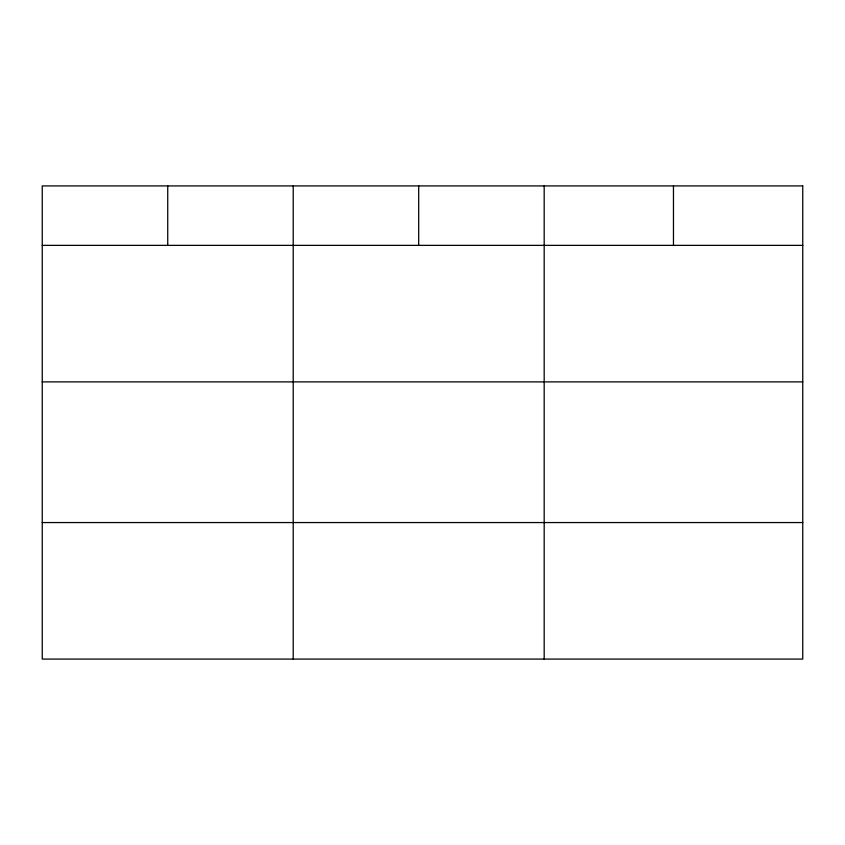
<?xml version="1.0" encoding="UTF-8"?>
<svg xmlns="http://www.w3.org/2000/svg" width="845" height="845" viewBox="0 0 845 845"><rect width="100%" height="100%" fill="white"/><g stroke="black" fill="none" stroke-linecap="round" stroke-linejoin="round"><path stroke-width="1.27" d="M42.25 245.367L802.75 245.367M42.25 381.887L802.75 381.887M42.25 522.559L802.75 522.559M673.465 185.921L673.465 245.367M544.18 185.921L544.18 659.079M418.697 185.921L418.697 245.367M293.215 185.921L293.215 659.079M167.732 185.921L167.732 245.367M802.75 185.921L42.25 185.921L42.25 659.079L802.75 659.079L802.75 185.921"/></g></svg>
